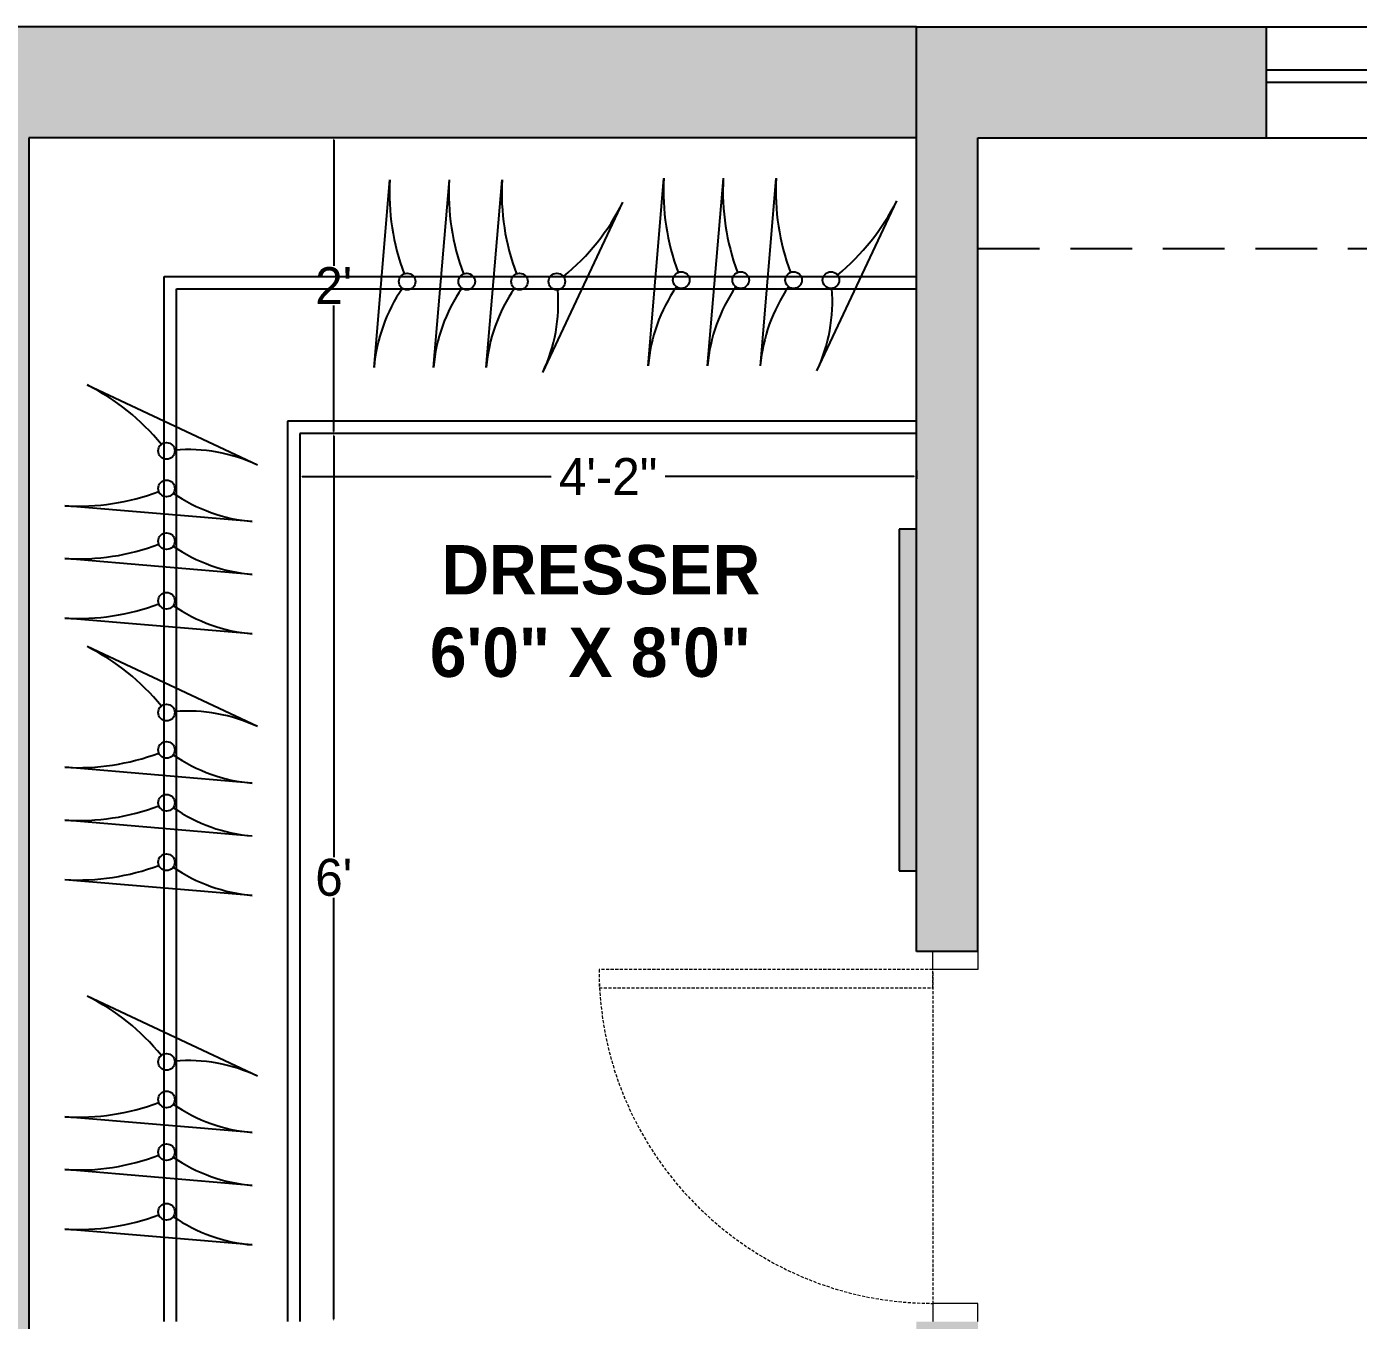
# Model space of a CAD drawing. Header units: inches. Extents: x 9636 to 21597, y -10243 to 557.
# Drawn here: x 15661.1 to 15769.1, y -7193.7 to -7088.8 of the extents above; entities that cross this region are included whole.
import ezdxf

# ---------------------------------------------------------------- set-up
doc = ezdxf.new("R2010")
doc.units = ezdxf.units.IN
doc.header["$MEASUREMENT"] = 0
for name, pattern in [('DASHED', [0.75, 0.5, -0.25]), ('DASHED2', [0.375, 0.25, -0.125]), ('HIDDEN', [0.375, 0.25, -0.125])]:
    doc.linetypes.add(name, pattern=pattern)
for name, color, linetype in [('A-Door-Frame', 1, 'Continuous'), ('A-Door-Swing', 8, 'HIDDEN'), ('IEL-HATCH-002', 7, 'Continuous')]:
    doc.layers.add(name, color=color, linetype=linetype)
doc.layers.add('Furniture', color=251, linetype='Continuous', lineweight=18)
doc.styles.add('HEMI', font='stylu.ttf')
doc.styles.add('MtXpl_Stylus_BT', font='')
doc.styles.get('MtXpl_Stylus_BT').set_extended_font_data('Stylus BT', bold=True)

msp = doc.modelspace()

# ---------------------------------------------------------------- hatches: boundary and pattern name
at = {"layer": 'IEL-HATCH-002', "true_color": 0x939598, "transparency": 33554687}
h = msp.add_hatch(color=252, dxfattribs=at)
h.dxf.hatch_style = 1
h.paths.add_polyline_path([(15546.79, -7088.83), (15504.29, -7088.83), (15504.29, -7190.83), (15507.96, -7190.83), (15513.29, -7190.83), (15513.29, -7102.83), (15518.29, -7102.83), (15518.29, -7097.83), (15546.79, -7097.83)])
h.paths.add_polyline_path([(15654.79, -7088.83), (15630.79, -7088.83), (15630.79, -7097.83), (15654.79, -7097.83)])
h.paths.add_polyline_path([(15733.29, -7088.83), (15654.79, -7088.83), (15654.79, -7307.83), (15661.29, -7307.83), (15661.29, -7097.83), (15733.29, -7097.83)])
h.paths.add_polyline_path([(15762.29, -7307.83), (15738.29, -7307.83), (15738.29, -7193.83), (15734.62, -7193.83), (15733.29, -7193.83), (15733.29, -7307.83), (15661.29, -7307.83), (15654.79, -7307.83), (15654.79, -7316.83), (15661.29, -7316.83), (15733.29, -7316.83), (15762.29, -7316.83), (15762.29, -7313.16)])
h.paths.add_polyline_path([(15654.79, -7307.83), (15513.29, -7307.83), (15513.29, -7288.12), (15513.29, -7244.83), (15522.79, -7244.83), (15522.79, -7239.83), (15513.29, -7239.83), (15513.29, -7232.83), (15504.29, -7232.83), (15504.29, -7316.83), (15654.79, -7316.83)])
h.paths.add_polyline_path([(15974.29, -7088.83), (15944.69, -7088.83), (15944.69, -7097.83), (15965.29, -7097.83), (15965.29, -7289.83), (15965.29, -7295.83), (15965.29, -7307.83), (15805.29, -7307.83), (15805.29, -7316.83), (15974.29, -7316.83)])
h.paths.add_polyline_path([(15852.69, -7088.83), (15834.69, -7088.83), (15834.69, -7097.83), (15852.69, -7097.83)], flags=17)
h.paths.add_polyline_path([(15761.69, -7088.83), (15733.29, -7088.83), (15733.29, -7163.83), (15738.29, -7163.83), (15738.29, -7097.83), (15761.69, -7097.83)])
h = msp.add_hatch(color=252, dxfattribs=at)
h.dxf.hatch_style = 1
h.paths.add_polyline_path([(15733.29, -7129.57), (15731.9, -7129.57), (15731.9, -7157.29), (15733.29, -7157.29)])

# ---------------------------------------------------------------- linework, layer by layer
at = {"color": 252, "true_color": 0x939598}
for p, q in [((15733.29, -7088.83), (15654.79, -7088.83)), ((15733.29, -7088.83), (15974.29, -7088.83)), ((15733.29, -7163.83), (15733.29, -7088.83)), ((15761.69, -7097.83), (15761.69, -7088.83)), ((15761.69, -7092.33), (15798.19, -7092.33)), ((15761.69, -7093.33), (15834.69, -7093.33)), ((15733.29, -7097.83), (15661.29, -7097.83)), ((15661.29, -7097.83), (15661.29, -7307.83)), ((15686.03, -7098.01), (15686.03, -7108.21)), ((15689.03, -7097.83), (15686.21, -7097.83)), ((15738.29, -7097.83), (15965.29, -7097.83)), ((15738.29, -7163.83), (15738.29, -7097.83)), ((15672.29, -7193.83), (15672.29, -7109.1)), ((15672.29, -7109.1), (15733.29, -7109.1)), ((15673.29, -7193.83), (15673.29, -7110.1)), ((15673.29, -7110.1), (15733.29, -7110.1)), ((15686.03, -7121.65), (15686.03, -7111.45)), ((15733.29, -7120.83), (15682.29, -7120.83)), ((15682.29, -7120.83), (15682.29, -7193.83)), ((15733.29, -7121.83), (15683.29, -7121.83)), ((15683.29, -7121.83), (15683.29, -7193.83)), ((15686.29, -7121.83), (15686.21, -7121.83)), ((15689.03, -7121.83), (15686.21, -7121.83)), ((15686.03, -7122.01), (15686.03, -7156.18)), ((15683.29, -7124.83), (15683.29, -7125.49)), ((15733.29, -7124.83), (15733.29, -7125.49)), ((15683.47, -7125.31), (15703.66, -7125.31)), ((15733.11, -7125.31), (15712.92, -7125.31)), ((15733.29, -7129.57), (15731.9, -7129.57)), ((15731.9, -7129.57), (15731.9, -7157.29)), ((15733.29, -7157.29), (15733.29, -7129.57)), ((15731.9, -7157.29), (15733.29, -7157.29)), ((15686.03, -7193.65), (15686.03, -7159.47)), ((15738.29, -7163.83), (15733.29, -7163.83))]:
    msp.add_line(p, q, dxfattribs=at)
at = {"color": 252, "linetype": 'DASHED', "ltscale": 10, "true_color": 0x939598}
msp.add_line((15738.29, -7106.83), (15965.29, -7106.83), dxfattribs=at)
at = {"color": 252, "true_color": 0x939598}
for points in [[(15686, -7098.01), (15686.06, -7098.01), (15686.03, -7097.83)], [(15686, -7121.65), (15686.06, -7121.65), (15686.03, -7121.83)], [(15686, -7122.01), (15686.06, -7122.01), (15686.03, -7121.83)], [(15683.47, -7125.28), (15683.47, -7125.34), (15683.29, -7125.31)], [(15733.11, -7125.28), (15733.11, -7125.34), (15733.29, -7125.31)], [(15686, -7193.65), (15686.06, -7193.65), (15686.03, -7193.83)]]:
    msp.add_solid(points, dxfattribs=at)
at = {"layer": 'A-Door-Frame', "color": 252, "lineweight": 5, "true_color": 0x939598}
msp.add_line((15738.29, -7163.83), (15734.62, -7163.83), dxfattribs=at)
for points in [[(15738.29, -7163.83), (15738.29, -7165.29), (15734.62, -7165.29), (15734.62, -7163.83)], [(15738.29, -7193.83), (15738.29, -7192.36), (15734.62, -7192.36), (15734.62, -7193.83)]]:
    msp.add_lwpolyline(points, dxfattribs=at)
at = {"layer": 'A-Door-Swing', "color": 252, "linetype": 'DASHED2', "lineweight": 5, "true_color": 0x939598}
msp.add_line((15734.62, -7165.54), (15734.62, -7192.6), dxfattribs=at)
msp.add_lwpolyline([(15734.62, -7165.29), (15707.56, -7165.29), (15707.56, -7166.76), (15734.62, -7166.76)], close=True, dxfattribs=at)
msp.add_arc((15734.62, -7165.29), 27.07, 180, 270, dxfattribs=at)
at = {"layer": 'Furniture', "color": 252, "lineweight": -2, "true_color": 0x939598}
for p, q in [((15689.3, -7116.46), (15690.58, -7101.25)), ((15694.12, -7116.46), (15695.41, -7101.25)), ((15698.41, -7116.46), (15699.69, -7101.25)), ((15711.53, -7116.33), (15712.81, -7101.13)), ((15716.35, -7116.33), (15717.64, -7101.13)), ((15720.64, -7116.33), (15721.92, -7101.13)), ((15702.99, -7116.87), (15709.48, -7103.06)), ((15725.22, -7116.75), (15731.71, -7102.94)), ((15679.84, -7124.38), (15666.03, -7117.89)), ((15679.42, -7128.96), (15664.22, -7127.68)), ((15679.42, -7133.24), (15664.22, -7131.96)), ((15679.42, -7138.07), (15664.22, -7136.79)), ((15679.84, -7145.59), (15666.03, -7139.1)), ((15679.42, -7150.17), (15664.22, -7148.89)), ((15679.42, -7154.46), (15664.22, -7153.17)), ((15679.42, -7159.28), (15664.22, -7158)), ((15679.84, -7173.93), (15666.03, -7167.44)), ((15679.42, -7178.51), (15664.22, -7177.23)), ((15679.42, -7182.79), (15664.22, -7181.51)), ((15679.42, -7187.62), (15664.22, -7186.33))]:
    msp.add_line(p, q, dxfattribs=at)
for centre in [(15691.99, -7109.5), (15696.82, -7109.5), (15701.1, -7109.5), (15704.13, -7109.5), (15714.22, -7109.38), (15719.05, -7109.38), (15723.33, -7109.38), (15726.36, -7109.38), (15672.47, -7123.23), (15672.47, -7126.27), (15672.47, -7130.55), (15672.47, -7135.38), (15672.47, -7144.45), (15672.47, -7147.48), (15672.47, -7151.76), (15672.47, -7156.59), (15672.47, -7172.78), (15672.47, -7175.82), (15672.47, -7180.1), (15672.47, -7184.93)]:
    msp.add_circle(centre, 0.673, dxfattribs=at)
for centre, radius, start, end in [((15709.17, -7102.33), 18.62, 176.6903, 200.6016), ((15713.99, -7102.33), 18.62, 176.6903, 200.6016), ((15718.28, -7102.33), 18.62, 176.6903, 200.6016), ((15731.4, -7102.2), 18.62, 176.6903, 200.6016), ((15736.22, -7102.2), 18.62, 176.6903, 200.6016), ((15740.51, -7102.2), 18.62, 176.6903, 200.6016), ((15692.85, -7094.7), 18.62, 309.3984, 333.3097), ((15715.07, -7094.58), 18.62, 309.3984, 333.3097), ((15702.45, -7117.55), 13.19, 145.3487, 175.2486), ((15707.27, -7117.55), 13.19, 145.3487, 175.2486), ((15711.55, -7117.55), 13.19, 145.3487, 175.2486), ((15724.68, -7117.43), 13.19, 145.3487, 175.2486), ((15729.5, -7117.43), 13.19, 145.3487, 175.2486), ((15733.78, -7117.43), 13.19, 145.3487, 175.2486), ((15713.29, -7111.12), 13.19, 334.7514, 4.6513), ((15691.06, -7111.24), 13.19, 334.7514, 4.6513), ((15657.67, -7134.52), 18.62, 39.3984, 63.3097), ((15674.21, -7136.31), 13.19, 64.7514, 94.6513), ((15665.29, -7109.09), 18.62, 266.6903, 290.6016), ((15680.52, -7115.81), 13.19, 235.3487, 265.2486), ((15665.29, -7113.37), 18.62, 266.6903, 290.6016), ((15680.52, -7120.1), 13.19, 235.3487, 265.2486), ((15665.29, -7118.2), 18.62, 266.6903, 290.6016), ((15680.52, -7124.92), 13.19, 235.3487, 265.2486), ((15657.67, -7155.74), 18.62, 39.3984, 63.3097), ((15674.21, -7157.52), 13.19, 64.7514, 94.6513), ((15665.29, -7130.3), 18.62, 266.6903, 290.6016), ((15680.52, -7137.03), 13.19, 235.3487, 265.2486), ((15665.29, -7134.59), 18.62, 266.6903, 290.6016), ((15680.52, -7141.31), 13.19, 235.3487, 265.2486), ((15665.29, -7139.41), 18.62, 266.6903, 290.6016), ((15680.52, -7146.13), 13.19, 235.3487, 265.2486), ((15657.67, -7184.07), 18.62, 39.3984, 63.3097), ((15674.21, -7185.86), 13.19, 64.7514, 94.6513), ((15665.29, -7158.64), 18.62, 266.6903, 290.6016), ((15680.52, -7165.36), 13.19, 235.3487, 265.2486), ((15665.29, -7162.92), 18.62, 266.6903, 290.6016), ((15680.52, -7169.65), 13.19, 235.3487, 265.2486), ((15665.29, -7167.75), 18.62, 266.6903, 290.6016), ((15680.52, -7174.47), 13.19, 235.3487, 265.2486)]:
    msp.add_arc(centre, radius, start, end, dxfattribs=at)

# ---------------------------------------------------------------- texts
at = {"color": 252, "true_color": 0x939598, "style": 'MtXpl_Stylus_BT'}
for s, p in [('DRESSER', (15694.77, -7134.87)), ('6\'0" X 8\'0"', (15693.83, -7141.56))]:
    msp.add_text(s, height=4, rotation=0.0094, dxfattribs=at).set_placement(p)
at = {"color": 252, "true_color": 0x939598, "char_height": 3, "attachment_point": 5, "style": 'HEMI'}
for s, insert in [("\\A1;2'", (15686.03, -7109.83)), ('\\A1;4\'-2"', (15708.29, -7125.31)), ("\\A1;6'", (15686.03, -7157.83))]:
    msp.add_mtext(s, dxfattribs=dict(at, insert=insert))

doc.saveas('drawing.dxf')
